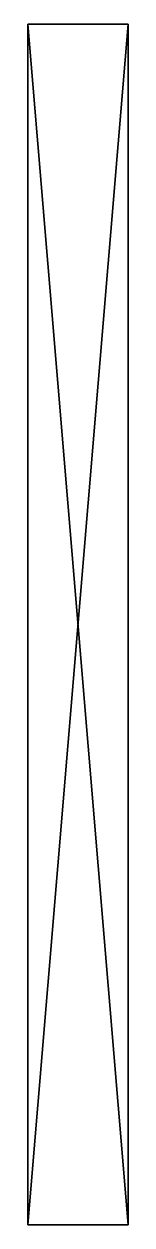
# Model space of a CAD drawing. Extents: x 2 to 45.5, y 3.1 to 63.1.
# Drawn here: x 2 to 7, y 3.1 to 63.1 of the extents above.
import ezdxf

# ---------------------------------------------------------------- set-up
doc = ezdxf.new("R2010")
doc.units = 0
doc.header["$MEASUREMENT"] = 0
doc.layers.add('STL2DXF', color=7, linetype='Continuous')

msp = doc.modelspace()

# ---------------------------------------------------------------- linework, layer by layer
at = {"layer": 'STL2DXF'}
for points in [[(2, 63.125, 5), (7, 3.125, 5), (7, 63.125, 5)], [(7, 3.125, 5), (2, 63.125, 5), (2, 3.125, 5)], [(2, 3.125), (7, 63.125), (7, 3.125)], [(7, 63.125), (2, 3.125), (2, 63.125)], [(7, 63.125), (2, 63.125, 5), (7, 63.125, 5)], [(2, 63.125, 5), (7, 63.125), (2, 63.125)], [(2, 63.125, 5), (2, 3.125), (2, 3.125, 5)], [(2, 3.125), (2, 63.125, 5), (2, 63.125)], [(7, 63.125), (7, 3.125, 5), (7, 3.125)], [(7, 3.125, 5), (7, 63.125), (7, 63.125, 5)], [(2, 3.125), (7, 3.125, 5), (2, 3.125, 5)], [(7, 3.125, 5), (2, 3.125), (7, 3.125)]]:
    msp.add_3dface(points, dxfattribs=at)

doc.saveas('drawing.dxf')
